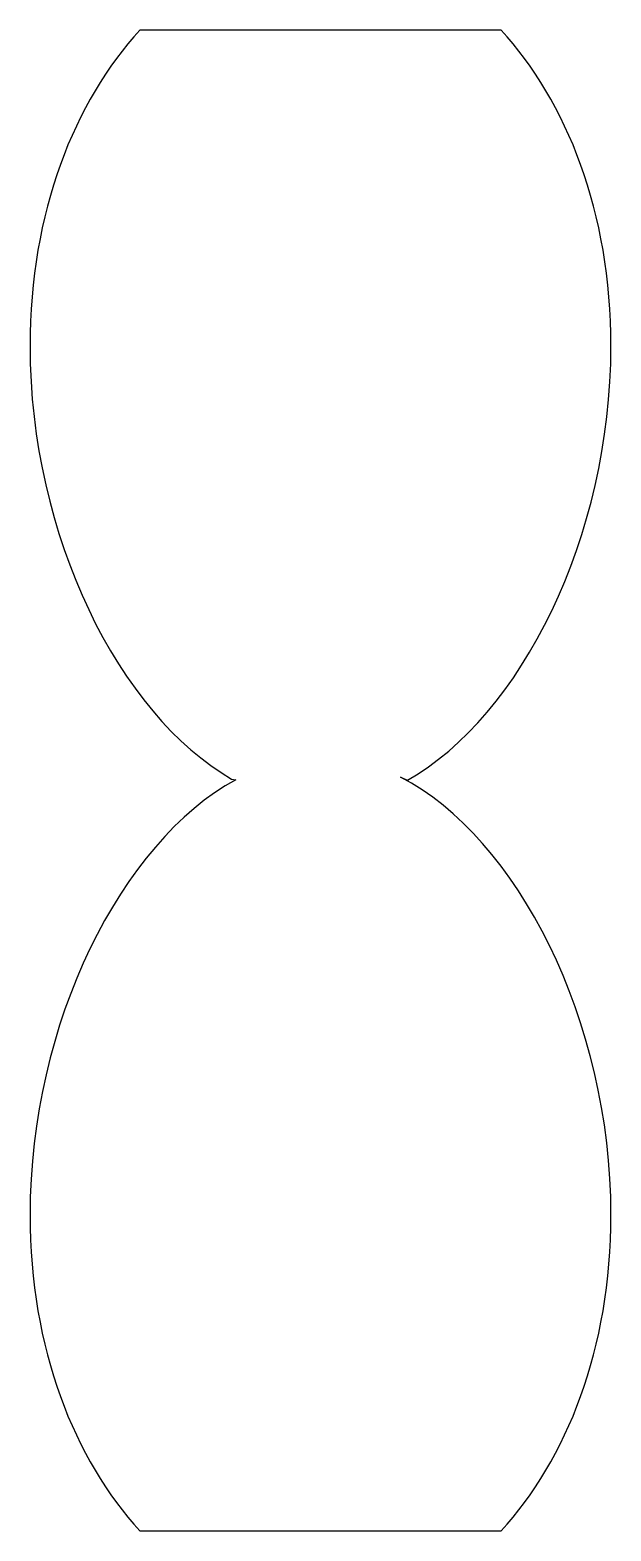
# Model space of a CAD drawing. Header units: centimetres. Extents: x -3.1 to 3.1, y -8 to 8.
import ezdxf

# ---------------------------------------------------------------- set-up
doc = ezdxf.new("R2010")
doc.units = ezdxf.units.CM
doc.header["$MEASUREMENT"] = 0
doc.layers.add('Camada 1', color=7, linetype='Continuous')

msp = doc.modelspace()

# ---------------------------------------------------------------- linework, layer by layer
at = {"layer": 'Camada 1'}
msp.add_open_spline([(0.85394, 0.03511), (2.09552, -0.60508), (3.09568, -2.55588), (3.09568, -4.63108), (3.09568, -4.63108), (3.09568, -6.05766), (2.62321, -7.23932), (1.92453, -8.00026), (1.92453, -8.00026), (1.92453, -8.00026), (0.07255, -8.00026), (0.07255, -8.00026), (0.07255, -8.00026), (0.07255, -8.00026), (-0.07255, -8.00026), (-0.07255, -8.00026), (-0.07255, -8.00026), (-0.07255, -8.00026), (-1.92447, -8.00026), (-1.92447, -8.00026), (-1.92447, -8.00026), (-2.62316, -7.23932), (-3.09568, -6.05766), (-3.09568, -4.63108), (-3.09568, -4.63108), (-3.09568, -2.58339), (-2.12201, -0.65714), (-0.90355, 0.00884), (-0.90355, 0.00884), (-0.90355, 0.00884), (-0.94715, 0.01567), (-0.94715, 0.01567), (-0.94715, 0.01567), (-2.14519, 0.70324), (-3.09568, 2.60797), (-3.09568, 4.63108), (-3.09568, 4.63108), (-3.09568, 6.05766), (-2.62316, 7.23932), (-1.92447, 8.00026), (-1.92447, 8.00026), (-1.92447, 8.00026), (-0.07252, 8.00026), (-0.07252, 8.00026), (-0.07252, 8.00026), (-0.07252, 8.00026), (0.07258, 8.00026), (0.07258, 8.00026), (0.07258, 8.00026), (0.07258, 8.00026), (1.92455, 8.00026), (1.92455, 8.00026), (1.92455, 8.00026), (2.62321, 7.23932), (3.0957, 6.05766), (3.0957, 4.63108), (3.0957, 4.63108), (3.0957, 2.59651), (2.13439, 0.68164), (0.92678, 0.00407), (0.92678, 0.00407), (0.92678, 0.00407), (0.85394, 0.03511), (0.85394, 0.03511)], degree=3, knots=[0, 0, 0, 0, 0.05882353, 0.05882353, 0.05882353, 0.05882353, 0.11764706, 0.11764706, 0.11764706, 0.11764706, 0.17647059, 0.17647059, 0.17647059, 0.17647059, 0.23529412, 0.23529412, 0.23529412, 0.23529412, 0.29411765, 0.29411765, 0.29411765, 0.29411765, 0.35294118, 0.35294118, 0.35294118, 0.35294118, 0.41176471, 0.41176471, 0.41176471, 0.41176471, 0.47058824, 0.47058824, 0.47058824, 0.47058824, 0.52941176, 0.52941176, 0.52941176, 0.52941176, 0.58823529, 0.58823529, 0.58823529, 0.58823529, 0.64705882, 0.64705882, 0.64705882, 0.64705882, 0.70588235, 0.70588235, 0.70588235, 0.70588235, 0.76470588, 0.76470588, 0.76470588, 0.76470588, 0.82352941, 0.82352941, 0.82352941, 0.82352941, 0.88235294, 0.88235294, 0.88235294, 0.88235294, 1, 1, 1, 1], dxfattribs=at)

doc.saveas('drawing.dxf')
